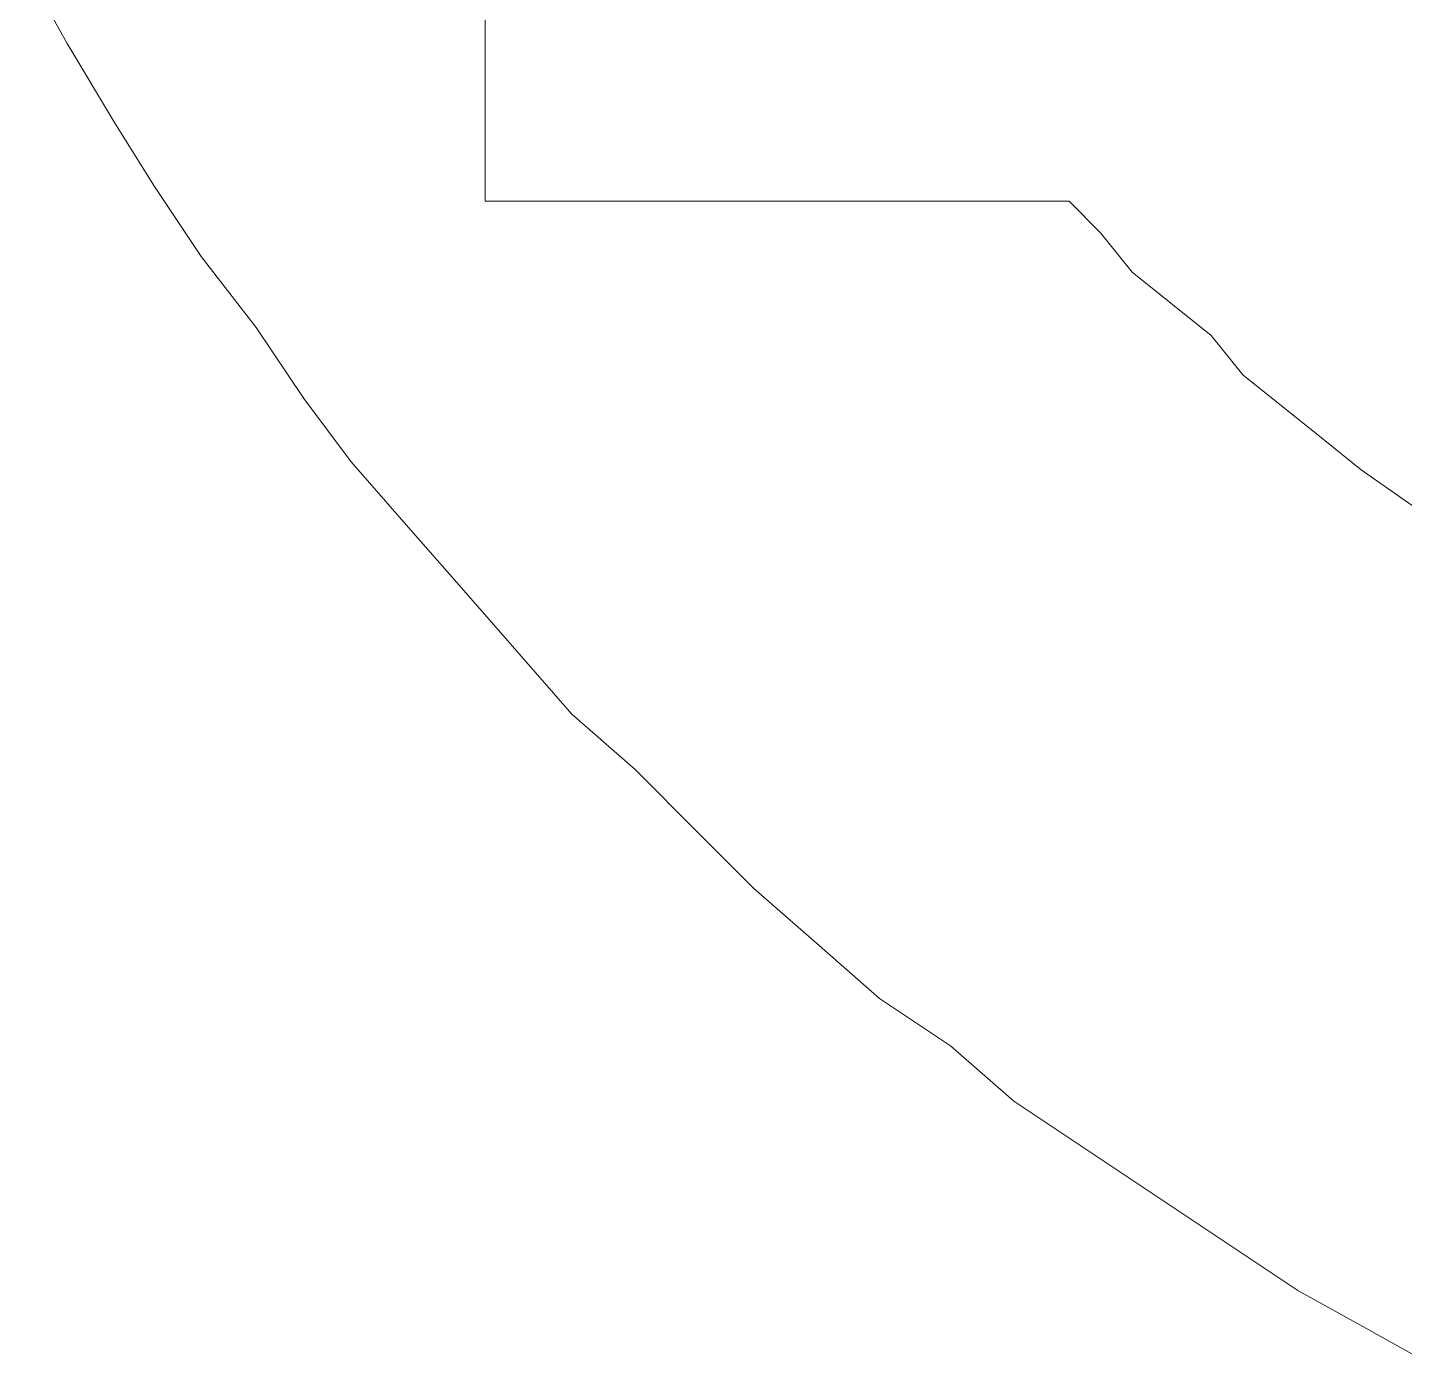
# Model space of a CAD drawing. Header units: centimetres. Extents: x -10.4 to 10.4, y -10.8 to 7.6.
# Drawn here: x -4.842 to -3.855, y -10.444 to -9.482 of the extents above; entities that cross this region are included whole.
import ezdxf
from ezdxf.lldxf.tags import DXFTag

# ---------------------------------------------------------------- set-up
doc = ezdxf.new("R2010")
doc.units = ezdxf.units.CM
doc.header["$MEASUREMENT"] = 0
doc.layers.add('layer 1', color=7, linetype='Continuous')
tags = doc.linetypes.add('New Line1665', pattern=[0.2, 0.1, -0.1]).pattern_tags.tags
tags[6:7] = [DXFTag(74, 4), DXFTag(75, 0), DXFTag(340, '0'), DXFTag(46, 1.0), DXFTag(50, 0.0), DXFTag(44, 0.0), DXFTag(45, 0.0)]
tags[4:5] = [DXFTag(74, 4), DXFTag(75, 0), DXFTag(340, '0'), DXFTag(46, 1.0), DXFTag(50, 0.0), DXFTag(44, 0.0), DXFTag(45, 0.0)]
tags = doc.linetypes.add('New Line1666', pattern=[0.2, 0.1, -0.1]).pattern_tags.tags
tags[6:7] = [DXFTag(74, 4), DXFTag(75, 0), DXFTag(340, '0'), DXFTag(46, 1.0), DXFTag(50, 0.0), DXFTag(44, 0.0), DXFTag(45, 0.0)]
tags[4:5] = [DXFTag(74, 4), DXFTag(75, 0), DXFTag(340, '0'), DXFTag(46, 1.0), DXFTag(50, 0.0), DXFTag(44, 0.0), DXFTag(45, 0.0)]
tags = doc.linetypes.add('New Line1667', pattern=[0.2, 0.1, -0.1]).pattern_tags.tags
tags[6:7] = [DXFTag(74, 4), DXFTag(75, 0), DXFTag(340, '0'), DXFTag(46, 1.0), DXFTag(50, 0.0), DXFTag(44, 0.0), DXFTag(45, 0.0)]
tags[4:5] = [DXFTag(74, 4), DXFTag(75, 0), DXFTag(340, '0'), DXFTag(46, 1.0), DXFTag(50, 0.0), DXFTag(44, 0.0), DXFTag(45, 0.0)]
tags = doc.linetypes.add('New Line1668', pattern=[0.2, 0.1, -0.1]).pattern_tags.tags
tags[6:7] = [DXFTag(74, 4), DXFTag(75, 0), DXFTag(340, '0'), DXFTag(46, 1.0), DXFTag(50, 0.0), DXFTag(44, 0.0), DXFTag(45, 0.0)]
tags[4:5] = [DXFTag(74, 4), DXFTag(75, 0), DXFTag(340, '0'), DXFTag(46, 1.0), DXFTag(50, 0.0), DXFTag(44, 0.0), DXFTag(45, 0.0)]
tags = doc.linetypes.add('New Line1669', pattern=[0.2, 0.1, -0.1]).pattern_tags.tags
tags[6:7] = [DXFTag(74, 4), DXFTag(75, 0), DXFTag(340, '0'), DXFTag(46, 1.0), DXFTag(50, 0.0), DXFTag(44, 0.0), DXFTag(45, 0.0)]
tags[4:5] = [DXFTag(74, 4), DXFTag(75, 0), DXFTag(340, '0'), DXFTag(46, 1.0), DXFTag(50, 0.0), DXFTag(44, 0.0), DXFTag(45, 0.0)]
tags = doc.linetypes.add('New Line1670', pattern=[0.2, 0.1, -0.1]).pattern_tags.tags
tags[6:7] = [DXFTag(74, 4), DXFTag(75, 0), DXFTag(340, '0'), DXFTag(46, 1.0), DXFTag(50, 0.0), DXFTag(44, 0.0), DXFTag(45, 0.0)]
tags[4:5] = [DXFTag(74, 4), DXFTag(75, 0), DXFTag(340, '0'), DXFTag(46, 1.0), DXFTag(50, 0.0), DXFTag(44, 0.0), DXFTag(45, 0.0)]
tags = doc.linetypes.add('New Line1671', pattern=[0.2, 0.1, -0.1]).pattern_tags.tags
tags[6:7] = [DXFTag(74, 4), DXFTag(75, 0), DXFTag(340, '0'), DXFTag(46, 1.0), DXFTag(50, 0.0), DXFTag(44, 0.0), DXFTag(45, 0.0)]
tags[4:5] = [DXFTag(74, 4), DXFTag(75, 0), DXFTag(340, '0'), DXFTag(46, 1.0), DXFTag(50, 0.0), DXFTag(44, 0.0), DXFTag(45, 0.0)]
tags = doc.linetypes.add('New Line1672', pattern=[0.2, 0.1, -0.1]).pattern_tags.tags
tags[6:7] = [DXFTag(74, 4), DXFTag(75, 0), DXFTag(340, '0'), DXFTag(46, 1.0), DXFTag(50, 0.0), DXFTag(44, 0.0), DXFTag(45, 0.0)]
tags[4:5] = [DXFTag(74, 4), DXFTag(75, 0), DXFTag(340, '0'), DXFTag(46, 1.0), DXFTag(50, 0.0), DXFTag(44, 0.0), DXFTag(45, 0.0)]
tags = doc.linetypes.add('New Line1673', pattern=[0.2, 0.1, -0.1]).pattern_tags.tags
tags[6:7] = [DXFTag(74, 4), DXFTag(75, 0), DXFTag(340, '0'), DXFTag(46, 1.0), DXFTag(50, 0.0), DXFTag(44, 0.0), DXFTag(45, 0.0)]
tags[4:5] = [DXFTag(74, 4), DXFTag(75, 0), DXFTag(340, '0'), DXFTag(46, 1.0), DXFTag(50, 0.0), DXFTag(44, 0.0), DXFTag(45, 0.0)]
tags = doc.linetypes.add('New Line1674', pattern=[0.2, 0.1, -0.1]).pattern_tags.tags
tags[6:7] = [DXFTag(74, 4), DXFTag(75, 0), DXFTag(340, '0'), DXFTag(46, 1.0), DXFTag(50, 0.0), DXFTag(44, 0.0), DXFTag(45, 0.0)]
tags[4:5] = [DXFTag(74, 4), DXFTag(75, 0), DXFTag(340, '0'), DXFTag(46, 1.0), DXFTag(50, 0.0), DXFTag(44, 0.0), DXFTag(45, 0.0)]
tags = doc.linetypes.add('New Line1675', pattern=[0.2, 0.1, -0.1]).pattern_tags.tags
tags[6:7] = [DXFTag(74, 4), DXFTag(75, 0), DXFTag(340, '0'), DXFTag(46, 1.0), DXFTag(50, 0.0), DXFTag(44, 0.0), DXFTag(45, 0.0)]
tags[4:5] = [DXFTag(74, 4), DXFTag(75, 0), DXFTag(340, '0'), DXFTag(46, 1.0), DXFTag(50, 0.0), DXFTag(44, 0.0), DXFTag(45, 0.0)]
tags = doc.linetypes.add('New Line1676', pattern=[0.2, 0.1, -0.1]).pattern_tags.tags
tags[6:7] = [DXFTag(74, 4), DXFTag(75, 0), DXFTag(340, '0'), DXFTag(46, 1.0), DXFTag(50, 0.0), DXFTag(44, 0.0), DXFTag(45, 0.0)]
tags[4:5] = [DXFTag(74, 4), DXFTag(75, 0), DXFTag(340, '0'), DXFTag(46, 1.0), DXFTag(50, 0.0), DXFTag(44, 0.0), DXFTag(45, 0.0)]
tags = doc.linetypes.add('New Line1677', pattern=[0.2, 0.1, -0.1]).pattern_tags.tags
tags[6:7] = [DXFTag(74, 4), DXFTag(75, 0), DXFTag(340, '0'), DXFTag(46, 1.0), DXFTag(50, 0.0), DXFTag(44, 0.0), DXFTag(45, 0.0)]
tags[4:5] = [DXFTag(74, 4), DXFTag(75, 0), DXFTag(340, '0'), DXFTag(46, 1.0), DXFTag(50, 0.0), DXFTag(44, 0.0), DXFTag(45, 0.0)]
tags = doc.linetypes.add('New Line1678', pattern=[0.2, 0.1, -0.1]).pattern_tags.tags
tags[6:7] = [DXFTag(74, 4), DXFTag(75, 0), DXFTag(340, '0'), DXFTag(46, 1.0), DXFTag(50, 0.0), DXFTag(44, 0.0), DXFTag(45, 0.0)]
tags[4:5] = [DXFTag(74, 4), DXFTag(75, 0), DXFTag(340, '0'), DXFTag(46, 1.0), DXFTag(50, 0.0), DXFTag(44, 0.0), DXFTag(45, 0.0)]
tags = doc.linetypes.add('New Line1679', pattern=[0.2, 0.1, -0.1]).pattern_tags.tags
tags[6:7] = [DXFTag(74, 4), DXFTag(75, 0), DXFTag(340, '0'), DXFTag(46, 1.0), DXFTag(50, 0.0), DXFTag(44, 0.0), DXFTag(45, 0.0)]
tags[4:5] = [DXFTag(74, 4), DXFTag(75, 0), DXFTag(340, '0'), DXFTag(46, 1.0), DXFTag(50, 0.0), DXFTag(44, 0.0), DXFTag(45, 0.0)]
tags = doc.linetypes.add('New Line1747', pattern=[0.2, 0.1, -0.1]).pattern_tags.tags
tags[6:7] = [DXFTag(74, 4), DXFTag(75, 0), DXFTag(340, '0'), DXFTag(46, 1.0), DXFTag(50, 0.0), DXFTag(44, 0.0), DXFTag(45, 0.0)]
tags[4:5] = [DXFTag(74, 4), DXFTag(75, 0), DXFTag(340, '0'), DXFTag(46, 1.0), DXFTag(50, 0.0), DXFTag(44, 0.0), DXFTag(45, 0.0)]
tags = doc.linetypes.add('New Line1748', pattern=[0.2, 0.1, -0.1]).pattern_tags.tags
tags[6:7] = [DXFTag(74, 4), DXFTag(75, 0), DXFTag(340, '0'), DXFTag(46, 1.0), DXFTag(50, 0.0), DXFTag(44, 0.0), DXFTag(45, 0.0)]
tags[4:5] = [DXFTag(74, 4), DXFTag(75, 0), DXFTag(340, '0'), DXFTag(46, 1.0), DXFTag(50, 0.0), DXFTag(44, 0.0), DXFTag(45, 0.0)]
tags = doc.linetypes.add('New Line1749', pattern=[0.2, 0.1, -0.1]).pattern_tags.tags
tags[6:7] = [DXFTag(74, 4), DXFTag(75, 0), DXFTag(340, '0'), DXFTag(46, 1.0), DXFTag(50, 0.0), DXFTag(44, 0.0), DXFTag(45, 0.0)]
tags[4:5] = [DXFTag(74, 4), DXFTag(75, 0), DXFTag(340, '0'), DXFTag(46, 1.0), DXFTag(50, 0.0), DXFTag(44, 0.0), DXFTag(45, 0.0)]
tags = doc.linetypes.add('New Line1750', pattern=[0.2, 0.1, -0.1]).pattern_tags.tags
tags[6:7] = [DXFTag(74, 4), DXFTag(75, 0), DXFTag(340, '0'), DXFTag(46, 1.0), DXFTag(50, 0.0), DXFTag(44, 0.0), DXFTag(45, 0.0)]
tags[4:5] = [DXFTag(74, 4), DXFTag(75, 0), DXFTag(340, '0'), DXFTag(46, 1.0), DXFTag(50, 0.0), DXFTag(44, 0.0), DXFTag(45, 0.0)]
tags = doc.linetypes.add('New Line1751', pattern=[0.2, 0.1, -0.1]).pattern_tags.tags
tags[6:7] = [DXFTag(74, 4), DXFTag(75, 0), DXFTag(340, '0'), DXFTag(46, 1.0), DXFTag(50, 0.0), DXFTag(44, 0.0), DXFTag(45, 0.0)]
tags[4:5] = [DXFTag(74, 4), DXFTag(75, 0), DXFTag(340, '0'), DXFTag(46, 1.0), DXFTag(50, 0.0), DXFTag(44, 0.0), DXFTag(45, 0.0)]
tags = doc.linetypes.add('New Line1752', pattern=[0.2, 0.1, -0.1]).pattern_tags.tags
tags[6:7] = [DXFTag(74, 4), DXFTag(75, 0), DXFTag(340, '0'), DXFTag(46, 1.0), DXFTag(50, 0.0), DXFTag(44, 0.0), DXFTag(45, 0.0)]
tags[4:5] = [DXFTag(74, 4), DXFTag(75, 0), DXFTag(340, '0'), DXFTag(46, 1.0), DXFTag(50, 0.0), DXFTag(44, 0.0), DXFTag(45, 0.0)]
tags = doc.linetypes.add('New Line1753', pattern=[0.2, 0.1, -0.1]).pattern_tags.tags
tags[6:7] = [DXFTag(74, 4), DXFTag(75, 0), DXFTag(340, '0'), DXFTag(46, 1.0), DXFTag(50, 0.0), DXFTag(44, 0.0), DXFTag(45, 0.0)]
tags[4:5] = [DXFTag(74, 4), DXFTag(75, 0), DXFTag(340, '0'), DXFTag(46, 1.0), DXFTag(50, 0.0), DXFTag(44, 0.0), DXFTag(45, 0.0)]
tags = doc.linetypes.add('New Line1754', pattern=[0.2, 0.1, -0.1]).pattern_tags.tags
tags[6:7] = [DXFTag(74, 4), DXFTag(75, 0), DXFTag(340, '0'), DXFTag(46, 1.0), DXFTag(50, 0.0), DXFTag(44, 0.0), DXFTag(45, 0.0)]
tags[4:5] = [DXFTag(74, 4), DXFTag(75, 0), DXFTag(340, '0'), DXFTag(46, 1.0), DXFTag(50, 0.0), DXFTag(44, 0.0), DXFTag(45, 0.0)]
tags = doc.linetypes.add('New Line1755', pattern=[0.2, 0.1, -0.1]).pattern_tags.tags
tags[6:7] = [DXFTag(74, 4), DXFTag(75, 0), DXFTag(340, '0'), DXFTag(46, 1.0), DXFTag(50, 0.0), DXFTag(44, 0.0), DXFTag(45, 0.0)]
tags[4:5] = [DXFTag(74, 4), DXFTag(75, 0), DXFTag(340, '0'), DXFTag(46, 1.0), DXFTag(50, 0.0), DXFTag(44, 0.0), DXFTag(45, 0.0)]
tags = doc.linetypes.add('New Line1941', pattern=[0.2, 0.1, -0.1]).pattern_tags.tags
tags[6:7] = [DXFTag(74, 4), DXFTag(75, 0), DXFTag(340, '0'), DXFTag(46, 1.0), DXFTag(50, 0.0), DXFTag(44, 0.0), DXFTag(45, 0.0)]
tags[4:5] = [DXFTag(74, 4), DXFTag(75, 0), DXFTag(340, '0'), DXFTag(46, 1.0), DXFTag(50, 0.0), DXFTag(44, 0.0), DXFTag(45, 0.0)]
tags = doc.linetypes.add('New Line1942', pattern=[0.2, 0.1, -0.1]).pattern_tags.tags
tags[6:7] = [DXFTag(74, 4), DXFTag(75, 0), DXFTag(340, '0'), DXFTag(46, 1.0), DXFTag(50, 0.0), DXFTag(44, 0.0), DXFTag(45, 0.0)]
tags[4:5] = [DXFTag(74, 4), DXFTag(75, 0), DXFTag(340, '0'), DXFTag(46, 1.0), DXFTag(50, 0.0), DXFTag(44, 0.0), DXFTag(45, 0.0)]
tags = doc.linetypes.add('New Line1943', pattern=[0.2, 0.1, -0.1]).pattern_tags.tags
tags[6:7] = [DXFTag(74, 4), DXFTag(75, 0), DXFTag(340, '0'), DXFTag(46, 1.0), DXFTag(50, 0.0), DXFTag(44, 0.0), DXFTag(45, 0.0)]
tags[4:5] = [DXFTag(74, 4), DXFTag(75, 0), DXFTag(340, '0'), DXFTag(46, 1.0), DXFTag(50, 0.0), DXFTag(44, 0.0), DXFTag(45, 0.0)]
tags = doc.linetypes.add('New Line1944', pattern=[0.2, 0.1, -0.1]).pattern_tags.tags
tags[6:7] = [DXFTag(74, 4), DXFTag(75, 0), DXFTag(340, '0'), DXFTag(46, 1.0), DXFTag(50, 0.0), DXFTag(44, 0.0), DXFTag(45, 0.0)]
tags[4:5] = [DXFTag(74, 4), DXFTag(75, 0), DXFTag(340, '0'), DXFTag(46, 1.0), DXFTag(50, 0.0), DXFTag(44, 0.0), DXFTag(45, 0.0)]
tags = doc.linetypes.add('New Line1945', pattern=[0.2, 0.1, -0.1]).pattern_tags.tags
tags[6:7] = [DXFTag(74, 4), DXFTag(75, 0), DXFTag(340, '0'), DXFTag(46, 1.0), DXFTag(50, 0.0), DXFTag(44, 0.0), DXFTag(45, 0.0)]
tags[4:5] = [DXFTag(74, 4), DXFTag(75, 0), DXFTag(340, '0'), DXFTag(46, 1.0), DXFTag(50, 0.0), DXFTag(44, 0.0), DXFTag(45, 0.0)]
tags = doc.linetypes.add('New Line1946', pattern=[0.2, 0.1, -0.1]).pattern_tags.tags
tags[6:7] = [DXFTag(74, 4), DXFTag(75, 0), DXFTag(340, '0'), DXFTag(46, 1.0), DXFTag(50, 0.0), DXFTag(44, 0.0), DXFTag(45, 0.0)]
tags[4:5] = [DXFTag(74, 4), DXFTag(75, 0), DXFTag(340, '0'), DXFTag(46, 1.0), DXFTag(50, 0.0), DXFTag(44, 0.0), DXFTag(45, 0.0)]
tags = doc.linetypes.add('New Line1947', pattern=[0.2, 0.1, -0.1]).pattern_tags.tags
tags[6:7] = [DXFTag(74, 4), DXFTag(75, 0), DXFTag(340, '0'), DXFTag(46, 1.0), DXFTag(50, 0.0), DXFTag(44, 0.0), DXFTag(45, 0.0)]
tags[4:5] = [DXFTag(74, 4), DXFTag(75, 0), DXFTag(340, '0'), DXFTag(46, 1.0), DXFTag(50, 0.0), DXFTag(44, 0.0), DXFTag(45, 0.0)]
tags = doc.linetypes.add('New Line1948', pattern=[0.2, 0.1, -0.1]).pattern_tags.tags
tags[6:7] = [DXFTag(74, 4), DXFTag(75, 0), DXFTag(340, '0'), DXFTag(46, 1.0), DXFTag(50, 0.0), DXFTag(44, 0.0), DXFTag(45, 0.0)]
tags[4:5] = [DXFTag(74, 4), DXFTag(75, 0), DXFTag(340, '0'), DXFTag(46, 1.0), DXFTag(50, 0.0), DXFTag(44, 0.0), DXFTag(45, 0.0)]
tags = doc.linetypes.add('New Line1949', pattern=[0.2, 0.1, -0.1]).pattern_tags.tags
tags[6:7] = [DXFTag(74, 4), DXFTag(75, 0), DXFTag(340, '0'), DXFTag(46, 1.0), DXFTag(50, 0.0), DXFTag(44, 0.0), DXFTag(45, 0.0)]
tags[4:5] = [DXFTag(74, 4), DXFTag(75, 0), DXFTag(340, '0'), DXFTag(46, 1.0), DXFTag(50, 0.0), DXFTag(44, 0.0), DXFTag(45, 0.0)]

msp = doc.modelspace()

# ---------------------------------------------------------------- linework, layer by layer
at = {"layer": 'layer 1', "color": 5, "linetype": 'New Line1755', "lineweight": 9}
msp.add_open_spline([(-4.51422, -9.60629), (-4.51422, -9.60629), (-4.51422, -9.35181), (-4.51422, -9.35181)], degree=3, dxfattribs=at)
at = {"layer": 'layer 1', "color": 5, "linetype": 'New Line1941', "lineweight": 9}
msp.add_open_spline([(-4.84236, -9.44222), (-4.84236, -9.44222), (-4.81406, -9.49327), (-4.81406, -9.49327)], degree=3, dxfattribs=at)
at = {"layer": 'layer 1', "color": 5, "linetype": 'New Line1942', "lineweight": 9}
msp.add_open_spline([(-4.81406, -9.49327), (-4.81406, -9.49327), (-4.78009, -9.54985), (-4.78009, -9.54985)], degree=3, dxfattribs=at)
at = {"layer": 'layer 1', "color": 5, "linetype": 'New Line1943', "lineweight": 9}
msp.add_open_spline([(-4.78009, -9.54985), (-4.78009, -9.54985), (-4.75179, -9.59506), (-4.75179, -9.59506)], degree=3, dxfattribs=at)
at = {"layer": 'layer 1', "color": 5, "linetype": 'New Line1944', "lineweight": 9}
msp.add_open_spline([(-4.75179, -9.59506), (-4.75179, -9.59506), (-4.71781, -9.64596), (-4.71781, -9.64596)], degree=3, dxfattribs=at)
at = {"layer": 'layer 1', "color": 5, "linetype": 'New Line1754', "lineweight": 9}
msp.add_open_spline([(-4.09551, -9.60629), (-4.09551, -9.60629), (-4.51422, -9.60629), (-4.51422, -9.60629)], degree=3, dxfattribs=at)
at = {"layer": 'layer 1', "color": 5, "linetype": 'New Line1753', "lineweight": 9}
msp.add_open_spline([(-4.07291, -9.62905), (-4.07291, -9.62905), (-4.09551, -9.60629), (-4.09551, -9.60629)], degree=3, dxfattribs=at)
at = {"layer": 'layer 1', "color": 5, "linetype": 'New Line1752', "lineweight": 9}
msp.add_open_spline([(-4.05016, -9.65733), (-4.05016, -9.65733), (-4.07291, -9.62905), (-4.07291, -9.62905)], degree=3, dxfattribs=at)
at = {"layer": 'layer 1', "color": 5, "linetype": 'New Line1945', "lineweight": 9}
msp.add_open_spline([(-4.71781, -9.64596), (-4.71781, -9.64596), (-4.67829, -9.69686), (-4.67829, -9.69686)], degree=3, dxfattribs=at)
at = {"layer": 'layer 1', "color": 5, "linetype": 'New Line1751', "lineweight": 9}
msp.add_open_spline([(-3.99358, -9.70255), (-3.99358, -9.70255), (-4.05016, -9.65733), (-4.05016, -9.65733)], degree=3, dxfattribs=at)
at = {"layer": 'layer 1', "color": 5, "linetype": 'New Line1946', "lineweight": 9}
msp.add_open_spline([(-4.67829, -9.69686), (-4.67829, -9.69686), (-4.64431, -9.74776), (-4.64431, -9.74776)], degree=3, dxfattribs=at)
at = {"layer": 'layer 1', "color": 5, "linetype": 'New Line1750', "lineweight": 9}
msp.add_open_spline([(-3.97097, -9.73084), (-3.97097, -9.73084), (-3.99358, -9.70255), (-3.99358, -9.70255)], degree=3, dxfattribs=at)
at = {"layer": 'layer 1', "color": 5, "linetype": 'New Line1749', "lineweight": 9}
msp.add_open_spline([(-3.91438, -9.77604), (-3.91438, -9.77604), (-3.97097, -9.73084), (-3.97097, -9.73084)], degree=3, dxfattribs=at)
at = {"layer": 'layer 1', "color": 5, "linetype": 'New Line1947', "lineweight": 9}
msp.add_open_spline([(-4.64431, -9.74776), (-4.64431, -9.74776), (-4.61033, -9.79312), (-4.61033, -9.79312)], degree=3, dxfattribs=at)
at = {"layer": 'layer 1', "color": 5, "linetype": 'New Line1748', "lineweight": 9}
msp.add_open_spline([(-3.88609, -9.79881), (-3.88609, -9.79881), (-3.91438, -9.77604), (-3.91438, -9.77604)], degree=3, dxfattribs=at)
at = {"layer": 'layer 1', "color": 5, "linetype": 'New Line1948', "lineweight": 9}
msp.add_open_spline([(-4.61033, -9.79312), (-4.61033, -9.79312), (-4.57081, -9.83832), (-4.57081, -9.83832)], degree=3, dxfattribs=at)
at = {"layer": 'layer 1', "color": 5, "linetype": 'New Line1747', "lineweight": 9}
msp.add_open_spline([(-3.8295, -9.83832), (-3.8295, -9.83832), (-3.88609, -9.79881), (-3.88609, -9.79881)], degree=3, dxfattribs=at)
at = {"layer": 'layer 1', "color": 5, "linetype": 'New Line1949', "lineweight": 9}
msp.add_open_spline([(-4.57081, -9.83832), (-4.57081, -9.83832), (-4.53113, -9.88353), (-4.53113, -9.88353)], degree=3, dxfattribs=at)
at = {"layer": 'layer 1', "color": 5, "linetype": 'New Line1665', "lineweight": 9}
msp.add_open_spline([(-4.53113, -9.88353), (-4.53113, -9.88353), (-4.49147, -9.92889), (-4.49147, -9.92889)], degree=3, dxfattribs=at)
at = {"layer": 'layer 1', "color": 5, "linetype": 'New Line1666', "lineweight": 9}
msp.add_open_spline([(-4.49147, -9.92889), (-4.49147, -9.92889), (-4.45194, -9.9741), (-4.45194, -9.9741)], degree=3, dxfattribs=at)
at = {"layer": 'layer 1', "color": 5, "linetype": 'New Line1667', "lineweight": 9}
msp.add_open_spline([(-4.45194, -9.9741), (-4.45194, -9.9741), (-4.40659, -10.01376), (-4.40659, -10.01376)], degree=3, dxfattribs=at)
at = {"layer": 'layer 1', "color": 5, "linetype": 'New Line1668', "lineweight": 9}
msp.add_open_spline([(-4.40659, -10.01376), (-4.40659, -10.01376), (-4.36138, -10.05898), (-4.36138, -10.05898)], degree=3, dxfattribs=at)
at = {"layer": 'layer 1', "color": 5, "linetype": 'New Line1669', "lineweight": 9}
msp.add_open_spline([(-4.36138, -10.05898), (-4.36138, -10.05898), (-4.32186, -10.09864), (-4.32186, -10.09864)], degree=3, dxfattribs=at)
at = {"layer": 'layer 1', "color": 5, "linetype": 'New Line1670', "lineweight": 9}
msp.add_open_spline([(-4.32186, -10.09864), (-4.32186, -10.09864), (-4.2765, -10.13816), (-4.2765, -10.13816)], degree=3, dxfattribs=at)
at = {"layer": 'layer 1', "color": 5, "linetype": 'New Line1671', "lineweight": 9}
msp.add_open_spline([(-4.2765, -10.13816), (-4.2765, -10.13816), (-4.2313, -10.17784), (-4.2313, -10.17784)], degree=3, dxfattribs=at)
at = {"layer": 'layer 1', "color": 5, "linetype": 'New Line1672', "lineweight": 9}
msp.add_open_spline([(-4.2313, -10.17784), (-4.2313, -10.17784), (-4.18039, -10.21182), (-4.18039, -10.21182)], degree=3, dxfattribs=at)
at = {"layer": 'layer 1', "color": 5, "linetype": 'New Line1673', "lineweight": 9}
msp.add_open_spline([(-4.18039, -10.21182), (-4.18039, -10.21182), (-4.13504, -10.25134), (-4.13504, -10.25134)], degree=3, dxfattribs=at)
at = {"layer": 'layer 1', "color": 5, "linetype": 'New Line1674', "lineweight": 9}
msp.add_open_spline([(-4.13504, -10.25134), (-4.13504, -10.25134), (-4.08413, -10.28532), (-4.08413, -10.28532)], degree=3, dxfattribs=at)
at = {"layer": 'layer 1', "color": 5, "linetype": 'New Line1675', "lineweight": 9}
msp.add_open_spline([(-4.08413, -10.28532), (-4.08413, -10.28532), (-4.03324, -10.3193), (-4.03324, -10.3193)], degree=3, dxfattribs=at)
at = {"layer": 'layer 1', "color": 5, "linetype": 'New Line1676', "lineweight": 9}
msp.add_open_spline([(-4.03324, -10.3193), (-4.03324, -10.3193), (-3.98234, -10.35328), (-3.98234, -10.35328)], degree=3, dxfattribs=at)
at = {"layer": 'layer 1', "color": 5, "linetype": 'New Line1677', "lineweight": 9}
msp.add_open_spline([(-3.98234, -10.35328), (-3.98234, -10.35328), (-3.93145, -10.38712), (-3.93145, -10.38712)], degree=3, dxfattribs=at)
at = {"layer": 'layer 1', "color": 5, "linetype": 'New Line1678', "lineweight": 9}
msp.add_open_spline([(-3.93145, -10.38712), (-3.93145, -10.38712), (-3.8804, -10.41541), (-3.8804, -10.41541)], degree=3, dxfattribs=at)
at = {"layer": 'layer 1', "color": 5, "linetype": 'New Line1679', "lineweight": 9}
msp.add_open_spline([(-3.8804, -10.41541), (-3.8804, -10.41541), (-3.8295, -10.4437), (-3.8295, -10.4437)], degree=3, dxfattribs=at)

doc.saveas('drawing.dxf')
